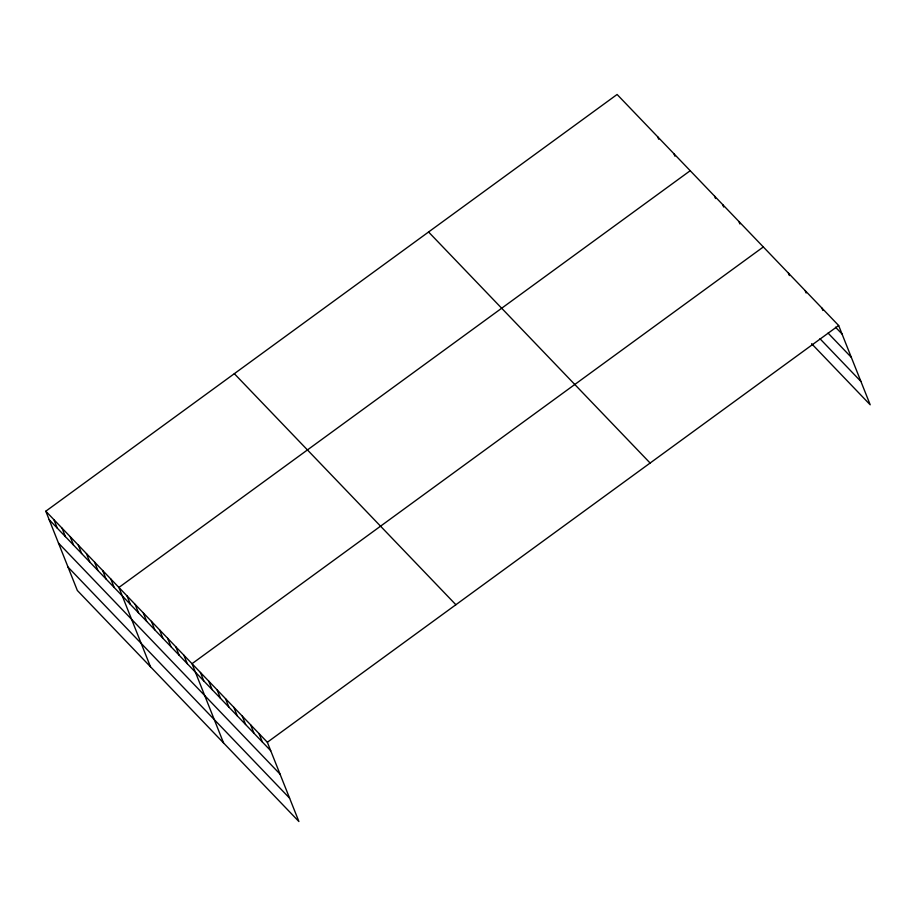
<?xml version="1.0" encoding="UTF-8"?>
<svg xmlns="http://www.w3.org/2000/svg" width="916" height="916" viewBox="0 0 916 916"><rect width="100%" height="100%" fill="white"/><g stroke="black" fill="none" stroke-linecap="round" stroke-linejoin="round"><path stroke-width="1.37" d="M45.8 511.208L267.346 742.258L298.902 821.526L77.345 590.488L45.8 511.208L617.098 94.474L838.655 325.512L870.2 404.792L811.61 343.695M690.217 170.708L118.908 587.454L150.464 666.733M763.326 246.954L192.028 663.699L223.573 742.979M267.346 742.258L838.655 325.512M835.507 327.184L842.022 333.974M828.075 333.103L851.319 357.343M819.98 338.748L860.903 381.422M428.574 232L650.12 463.038M234.324 373.682L455.882 604.732M49.166 519.681L270.724 750.719M58.464 543.051L280.021 774.089M68.047 567.119L289.605 798.168M821.915 308.051L822.877 310.467M805.175 290.601L806.137 293.017M788.436 273.14L789.397 275.556M738.949 221.546L739.91 223.962M722.701 204.6L723.674 207.016M714.583 196.127L715.545 198.543M673.97 153.774L674.932 156.189M657.722 136.828L658.684 139.243M258.976 733.521L262.354 741.994M250.606 724.796L253.984 733.258M242.248 716.072L245.614 724.533M233.878 707.335L237.244 715.808M225.508 698.61L228.874 707.083M217.138 689.885L220.504 698.347M208.768 681.16L212.134 689.622M200.398 672.424L203.764 680.897M183.898 655.226L187.265 663.699M175.78 646.753L179.147 655.226M167.651 638.28L171.017 646.753M159.533 629.807L162.899 638.28M151.403 621.346L154.77 629.807M143.285 612.873L146.652 621.334M135.156 604.4L138.534 612.861M127.038 595.927L130.404 604.388M110.79 578.981L114.157 587.454M102.661 570.508L106.038 578.981M94.543 562.046L97.909 570.508M86.413 553.573L89.791 562.035M78.295 545.1L81.661 553.562M70.166 536.627L73.543 545.089M62.048 528.154L65.414 536.627M53.918 519.681L57.296 528.154"/></g></svg>
